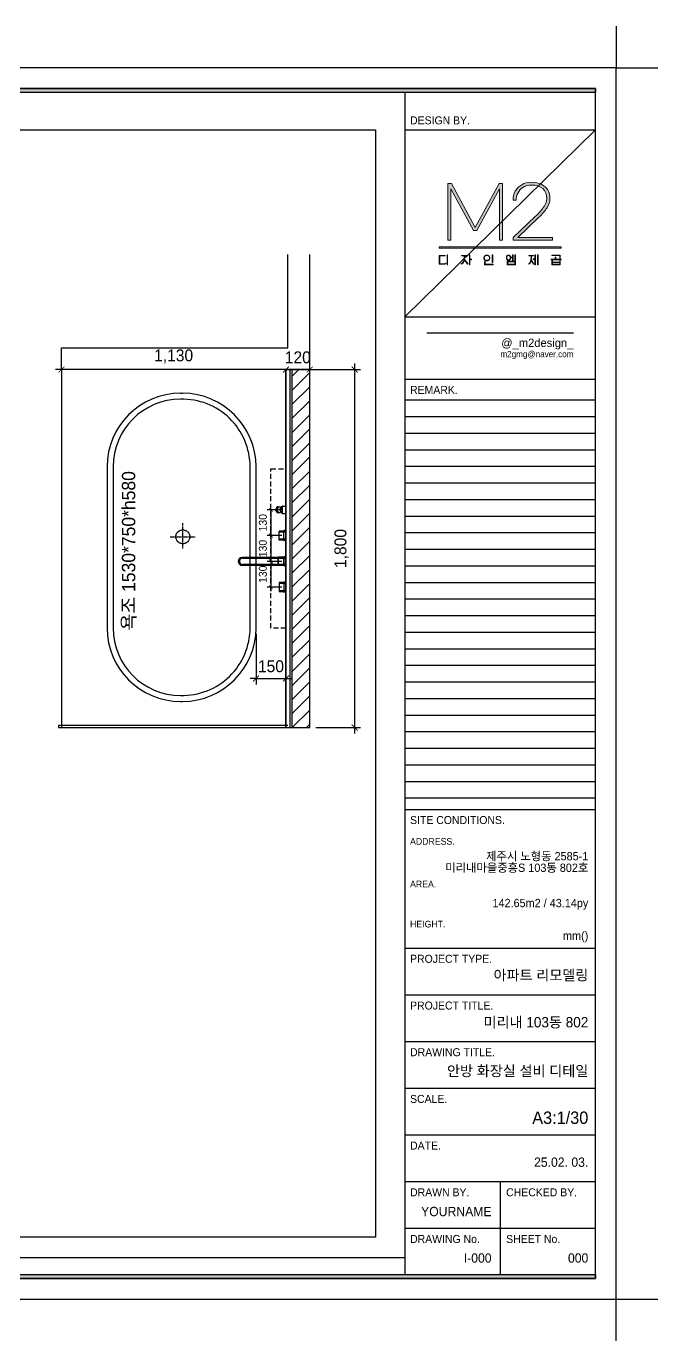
# Model space of a CAD drawing. Header units: millimetres. Extents: x 217202 to 745838, y -6815 to 171372.
# Drawn here: x 313818 to 316997, y 18549 to 25160 of the extents above; entities that cross this region are included whole.
import ezdxf
from ezdxf.enums import TextEntityAlignment as Align

# ---------------------------------------------------------------- set-up
doc = ezdxf.new("R2010")
doc.units = ezdxf.units.MM
doc.header["$PDMODE"] = 3
doc.linetypes.add('DASHED', pattern=[0.75, 0.5, -0.25])
doc.layers.get('DEFPOINTS').update_dxf_attribs({"color": 248})
for name, color, linetype in [('0-ELC TEXT', 7, 'Continuous'), ('03-WAL NEW', 3, 'Continuous'), ('06-FUR', 6, 'Continuous'), ('07-DIM', 5, 'Continuous'), ('_U+B808_U+C774_U+C5B4 2', 7, 'Continuous'), ('C-WALL1', 2, 'Continuous'), ('CO-BATH', 6, 'Continuous'), ('FORM(YOURNAME)-1', 1, 'Continuous'), ('FORM(YOURNAME)-11', 1, 'Continuous'), ('FUR', 8, 'DASHED'), ('TOILET-1', 6, 'Continuous')]:
    doc.layers.add(name, color=color, linetype=linetype)
doc.styles.add('HY 울릉도 L', font='')
doc.styles.add('YOURNAME', font='HY울릉도M.TTF')
doc.styles.add('코레일둥고', font='Korail_Round_Gothic_Medium.ttf')
doc.styles.get('HY 울릉도 L').set_extended_font_data('HY울릉도L')
doc.dimstyles.new('30', dxfattribs={"dimscale": 30, "dimtxt": 2, "dimasz": 1, "dimexe": 1, "dimexo": 1, "dimgap": 1, "dimtad": 1, "dimdec": 0, "dimrnd": 0.05, "dimdsep": 46, "dimlunit": 6, "dimtxsty": 'HY 울릉도 L', "dimblk": 'ARCHTICK', "dimcen": 2.5, "dimdle": 1, "dimclrd": 133, "dimclre": 133, "dimclrt": 30, "dimadec": 0, "dimazin": 0, "dimtfac": 1, "dimtdec": 0, "dimtix": 1, "dimtmove": 2, "dimatfit": 3, "dimldrblk": 'ARCHTICK', "dimfxl": 1, "dimlwd": -1, "dimlwe": -1, "dimarcsym": 0})

# ---------------------------------------------------------------- blocks, each defined once
blk = doc.blocks.new('block 34')
at = {"layer": '_U+B808_U+C774_U+C5B4 2'}
h = blk.add_hatch(color=35, dxfattribs=at)
h.dxf.hatch_style = 2
h.paths.add_polyline_path([(674.6, -105.53), (675.73, -105.53), (683.42, -119.69), (691.1, -105.53), (692.22, -105.53), (692.22, -123.82), (691.22, -123.82), (691.22, -107.31), (683.97, -120.67), (682.84, -120.67), (675.59, -107.31), (675.59, -123.82), (674.6, -123.82)])
h = blk.add_hatch(color=35, dxfattribs=at)
h.dxf.hatch_style = 2
edge = h.paths.add_edge_path()
edge.add_spline(control_points=[(704.68, -105.78), (705.57, -106.21), (706.25, -106.83), (706.73, -107.63), (707.21, -108.43), (707.45, -109.38), (707.45, -110.46), (707.45, -111.43), (707.14, -112.39), (706.53, -113.34), (705.92, -114.29), (704.98, -115.38), (703.7, -116.62), (703.7, -116.62), (697.12, -122.91), (697.12, -122.91), (697.12, -122.91), (708.26, -122.91), (708.26, -122.91), (708.26, -122.91), (708.26, -123.82), (708.26, -123.82), (708.26, -123.82), (695.66, -123.82), (695.66, -123.82), (695.66, -123.82), (695.66, -122.91), (695.66, -122.91), (695.66, -122.91), (702.73, -116.15), (702.73, -116.15), (703.99, -114.93), (704.93, -113.86), (705.54, -112.95), (706.15, -112.03), (706.45, -111.2), (706.45, -110.46), (706.45, -109.07), (706.01, -107.98), (705.12, -107.2), (704.23, -106.42), (703.05, -106.03), (701.57, -106.03), (700.53, -106.03), (699.64, -106.26), (698.89, -106.71), (698.15, -107.15), (697.57, -107.75), (697.18, -108.5), (696.79, -109.25), (696.59, -110.06), (696.59, -110.94), (696.59, -110.94), (695.59, -110.94), (695.59, -110.94), (695.59, -109.89), (695.83, -108.93), (696.3, -108.05), (696.77, -107.17), (697.46, -106.46), (698.36, -105.93), (699.26, -105.4), (700.33, -105.13), (701.57, -105.13), (702.76, -105.13), (703.79, -105.35), (704.68, -105.78)], knot_values=[0, 0, 0, 0, 1, 1, 1, 2, 2, 2, 3, 3, 3, 4, 4, 4, 5, 5, 5, 6, 6, 6, 7, 7, 7, 8, 8, 8, 9, 9, 9, 10, 10, 10, 11, 11, 11, 12, 12, 12, 13, 13, 13, 14, 14, 14, 15, 15, 15, 16, 16, 16, 17, 17, 17, 18, 18, 18, 19, 19, 19, 20, 20, 20, 21, 21, 21, 22, 22, 22, 22], degree=3, periodic=0)
at = {"layer": '_U+B808_U+C774_U+C5B4 2', "lineweight": 0}
blk.add_lwpolyline([(674.6, -105.53), (675.73, -105.53), (683.42, -119.69), (691.1, -105.53), (692.22, -105.53), (692.22, -123.82), (691.22, -123.82), (691.22, -107.31), (683.97, -120.67), (682.84, -120.67), (675.59, -107.31), (675.59, -123.82), (674.6, -123.82), (674.6, -105.53)], dxfattribs=at)
blk.add_open_spline([(704.68, -105.78), (705.57, -106.21), (706.25, -106.83), (706.73, -107.63), (707.21, -108.43), (707.45, -109.38), (707.45, -110.46), (707.45, -111.43), (707.14, -112.39), (706.53, -113.34), (705.92, -114.29), (704.98, -115.38), (703.7, -116.62), (703.7, -116.62), (697.12, -122.91), (697.12, -122.91), (697.12, -122.91), (708.26, -122.91), (708.26, -122.91), (708.26, -122.91), (708.26, -123.82), (708.26, -123.82), (708.26, -123.82), (695.66, -123.82), (695.66, -123.82), (695.66, -123.82), (695.66, -122.91), (695.66, -122.91), (695.66, -122.91), (702.73, -116.15), (702.73, -116.15), (703.99, -114.93), (704.93, -113.86), (705.54, -112.95), (706.15, -112.03), (706.45, -111.2), (706.45, -110.46), (706.45, -109.07), (706.01, -107.98), (705.12, -107.2), (704.23, -106.42), (703.05, -106.03), (701.57, -106.03), (700.53, -106.03), (699.64, -106.26), (698.89, -106.71), (698.15, -107.15), (697.57, -107.75), (697.18, -108.5), (696.79, -109.25), (696.59, -110.06), (696.59, -110.94), (696.59, -110.94), (695.59, -110.94), (695.59, -110.94), (695.59, -109.89), (695.83, -108.93), (696.3, -108.05), (696.77, -107.17), (697.46, -106.46), (698.36, -105.93), (699.26, -105.4), (700.33, -105.13), (701.57, -105.13), (702.76, -105.13), (703.79, -105.35), (704.68, -105.78)], degree=3, knots=[0, 0, 0, 0, 1, 1, 1, 2, 2, 2, 3, 3, 3, 4, 4, 4, 5, 5, 5, 6, 6, 6, 7, 7, 7, 8, 8, 8, 9, 9, 9, 10, 10, 10, 11, 11, 11, 12, 12, 12, 13, 13, 13, 14, 14, 14, 15, 15, 15, 16, 16, 16, 17, 17, 17, 18, 18, 18, 19, 19, 19, 20, 20, 20, 21, 21, 21, 22, 22, 22, 22], dxfattribs=at)
blk = doc.blocks.new('block 35')
at = {"layer": '_U+B808_U+C774_U+C5B4 2'}
h = blk.add_hatch(color=35, dxfattribs=at)
h.dxf.hatch_style = 2
edge = h.paths.add_edge_path()
edge.add_spline(control_points=[(673.72, -128.8), (673.72, -128.8), (672, -128.8), (672, -128.8), (672, -128.8), (672, -131.36), (672, -131.36), (672, -131.36), (673.14, -131.36), (673.14, -131.36), (673.29, -131.36), (673.44, -131.34), (673.6, -131.31), (673.75, -131.28), (673.88, -131.24), (673.98, -131.2), (673.98, -131.2), (673.98, -131.35), (673.98, -131.35), (673.88, -131.4), (673.75, -131.44), (673.6, -131.47), (673.45, -131.49), (673.3, -131.51), (673.14, -131.51), (673.14, -131.51), (671.83, -131.51), (671.83, -131.51), (671.83, -131.51), (671.83, -128.65), (671.83, -128.65), (671.83, -128.65), (673.72, -128.65), (673.72, -128.65), (673.72, -128.65), (673.72, -128.8), (673.72, -128.8)], knot_values=[0, 0, 0, 0, 1, 1, 1, 2, 2, 2, 3, 3, 3, 4, 4, 4, 5, 5, 5, 6, 6, 6, 7, 7, 7, 8, 8, 8, 9, 9, 9, 10, 10, 10, 11, 11, 11, 12, 12, 12, 12], degree=3, periodic=0)
h.paths.add_polyline_path([(674.54, -131.73), (674.38, -131.74), (674.38, -128.5), (674.54, -128.5)])
h = blk.add_hatch(color=35, dxfattribs=at)
h.dxf.hatch_style = 2
edge = h.paths.add_edge_path()
edge.add_spline(control_points=[(679.96, -130.01), (679.96, -130.01), (681.09, -131.37), (681.09, -131.37), (681.09, -131.37), (680.96, -131.47), (680.96, -131.47), (680.96, -131.47), (679.92, -130.19), (679.92, -130.19), (679.82, -130.57), (679.69, -130.87), (679.52, -131.09), (679.35, -131.32), (679.14, -131.46), (678.9, -131.51), (678.9, -131.51), (678.9, -131.36), (678.9, -131.36), (679.11, -131.3), (679.3, -131.16), (679.45, -130.93), (679.6, -130.7), (679.71, -130.39), (679.79, -130.03), (679.86, -129.66), (679.91, -129.25), (679.91, -128.8), (679.91, -128.8), (678.97, -128.8), (678.97, -128.8), (678.97, -128.8), (678.97, -128.65), (678.97, -128.65), (678.97, -128.65), (681, -128.65), (681, -128.65), (681, -128.65), (681, -128.8), (681, -128.8), (681, -128.8), (680.07, -128.8), (680.07, -128.8), (680.06, -129.26), (680.03, -129.66), (679.96, -130.01)], knot_values=[0, 0, 0, 0, 1, 1, 1, 2, 2, 2, 3, 3, 3, 4, 4, 4, 5, 5, 5, 6, 6, 6, 7, 7, 7, 8, 8, 8, 9, 9, 9, 10, 10, 10, 11, 11, 11, 12, 12, 12, 13, 13, 13, 14, 14, 14, 15, 15, 15, 15], degree=3, periodic=0)
h.paths.add_polyline_path([(682.21, -130.06), (681.69, -130.06), (681.69, -131.73), (681.54, -131.73), (681.54, -128.5), (681.69, -128.5), (681.69, -129.92), (682.21, -129.92)])
h = blk.add_hatch(color=35, dxfattribs=at)
h.dxf.hatch_style = 2
edge = h.paths.add_edge_path()
edge.add_spline(control_points=[(687.69, -128.68), (687.84, -128.76), (687.95, -128.87), (688.03, -129.01), (688.11, -129.15), (688.15, -129.3), (688.15, -129.47), (688.15, -129.64), (688.11, -129.8), (688.03, -129.94), (687.95, -130.08), (687.84, -130.19), (687.69, -130.27), (687.54, -130.35), (687.36, -130.39), (687.15, -130.39), (686.95, -130.39), (686.77, -130.35), (686.62, -130.27), (686.47, -130.19), (686.36, -130.08), (686.28, -129.94), (686.2, -129.8), (686.16, -129.64), (686.16, -129.47), (686.16, -129.3), (686.2, -129.15), (686.28, -129.01), (686.36, -128.87), (686.47, -128.76), (686.62, -128.68), (686.77, -128.6), (686.95, -128.56), (687.15, -128.56), (687.36, -128.56), (687.54, -128.6), (687.69, -128.68)], knot_values=[0, 0, 0, 0, 1, 1, 1, 2, 2, 2, 3, 3, 3, 4, 4, 4, 5, 5, 5, 6, 6, 6, 7, 7, 7, 8, 8, 8, 9, 9, 9, 10, 10, 10, 11, 11, 11, 12, 12, 12, 12], degree=3, periodic=0)
edge = h.paths.add_edge_path()
edge.add_spline(control_points=[(686.72, -128.79), (686.59, -128.86), (686.49, -128.95), (686.43, -129.07), (686.36, -129.18), (686.32, -129.32), (686.32, -129.47), (686.32, -129.63), (686.36, -129.76), (686.43, -129.88), (686.49, -130), (686.59, -130.09), (686.72, -130.15), (686.84, -130.22), (686.99, -130.25), (687.15, -130.25), (687.32, -130.25), (687.46, -130.22), (687.59, -130.15), (687.72, -130.09), (687.81, -130), (687.88, -129.88), (687.95, -129.76), (687.98, -129.63), (687.98, -129.47), (687.98, -129.32), (687.95, -129.18), (687.88, -129.07), (687.81, -128.95), (687.72, -128.86), (687.59, -128.79), (687.46, -128.73), (687.32, -128.7), (687.15, -128.7), (686.99, -128.7), (686.84, -128.73), (686.72, -128.79)], knot_values=[0, 0, 0, 0, 1, 1, 1, 2, 2, 2, 3, 3, 3, 4, 4, 4, 5, 5, 5, 6, 6, 6, 7, 7, 7, 8, 8, 8, 9, 9, 9, 10, 10, 10, 11, 11, 11, 12, 12, 12, 12], degree=3, periodic=0)
h.paths.add_polyline_path([(686.6, -131.51), (689.15, -131.51), (689.15, -131.66), (686.44, -131.66), (686.44, -130.66), (686.6, -130.66)])
h.paths.add_polyline_path([(689.03, -130.91), (688.87, -130.91), (688.87, -128.5), (689.03, -128.5)])
h = blk.add_hatch(color=35, dxfattribs=at)
h.dxf.hatch_style = 2
edge = h.paths.add_edge_path()
edge.add_spline(control_points=[(694.67, -130), (694.55, -130.16), (694.37, -130.23), (694.14, -130.23), (693.91, -130.23), (693.73, -130.16), (693.61, -130), (693.48, -129.84), (693.42, -129.64), (693.42, -129.39), (693.42, -129.14), (693.48, -128.94), (693.61, -128.78), (693.73, -128.62), (693.91, -128.54), (694.14, -128.54), (694.35, -128.54), (694.51, -128.61), (694.63, -128.74), (694.75, -128.87), (694.83, -129.04), (694.85, -129.25), (694.85, -129.25), (695.45, -129.25), (695.45, -129.25), (695.45, -129.25), (695.45, -128.52), (695.45, -128.52), (695.45, -128.52), (695.61, -128.52), (695.61, -128.52), (695.61, -128.52), (695.61, -130.29), (695.61, -130.29), (695.61, -130.29), (695.45, -130.29), (695.45, -130.29), (695.45, -130.29), (695.45, -129.4), (695.45, -129.4), (695.45, -129.4), (694.86, -129.4), (694.86, -129.4), (694.85, -129.64), (694.79, -129.85), (694.67, -130)], knot_values=[0, 0, 0, 0, 1, 1, 1, 2, 2, 2, 3, 3, 3, 4, 4, 4, 5, 5, 5, 6, 6, 6, 7, 7, 7, 8, 8, 8, 9, 9, 9, 10, 10, 10, 11, 11, 11, 12, 12, 12, 13, 13, 13, 14, 14, 14, 15, 15, 15, 15], degree=3, periodic=0)
edge = h.paths.add_edge_path()
edge.add_spline(control_points=[(693.73, -129.9), (693.83, -130.03), (693.97, -130.09), (694.14, -130.09), (694.31, -130.09), (694.45, -130.03), (694.55, -129.9), (694.65, -129.78), (694.7, -129.61), (694.7, -129.39), (694.7, -129.17), (694.65, -129), (694.55, -128.87), (694.45, -128.75), (694.31, -128.69), (694.14, -128.69), (693.97, -128.69), (693.83, -128.75), (693.73, -128.87), (693.63, -129), (693.58, -129.17), (693.58, -129.39), (693.58, -129.61), (693.63, -129.78), (693.73, -129.9)], knot_values=[0, 0, 0, 0, 1, 1, 1, 2, 2, 2, 3, 3, 3, 4, 4, 4, 5, 5, 5, 6, 6, 6, 7, 7, 7, 8, 8, 8, 8], degree=3, periodic=0)
h.paths.add_polyline_path([(693.69, -130.55), (696.36, -130.55), (696.36, -131.66), (693.69, -131.66)])
h.paths.add_polyline_path([(693.85, -131.51), (696.2, -131.51), (696.2, -130.7), (693.85, -130.7)])
h.paths.add_polyline_path([(696.36, -128.5), (696.36, -130.32), (696.2, -130.32), (696.2, -128.5)])
h = blk.add_hatch(color=35, dxfattribs=at)
h.dxf.hatch_style = 2
edge = h.paths.add_edge_path()
edge.add_spline(control_points=[(701.46, -129.93), (701.46, -129.93), (702.28, -131.39), (702.28, -131.39), (702.28, -131.39), (702.15, -131.47), (702.15, -131.47), (702.15, -131.47), (701.43, -130.17), (701.43, -130.17), (701.3, -130.94), (701.03, -131.39), (700.63, -131.51), (700.63, -131.51), (700.63, -131.35), (700.63, -131.35), (700.88, -131.26), (701.06, -130.99), (701.18, -130.55), (701.3, -130.1), (701.37, -129.52), (701.37, -128.8), (701.37, -128.8), (700.67, -128.8), (700.67, -128.8), (700.67, -128.8), (700.67, -128.65), (700.67, -128.65), (700.67, -128.65), (702.19, -128.65), (702.19, -128.65), (702.19, -128.65), (702.19, -128.8), (702.19, -128.8), (702.19, -128.8), (701.53, -128.8), (701.53, -128.8), (701.52, -129.25), (701.5, -129.63), (701.46, -129.93)], knot_values=[0, 0, 0, 0, 1, 1, 1, 2, 2, 2, 3, 3, 3, 4, 4, 4, 5, 5, 5, 6, 6, 6, 7, 7, 7, 8, 8, 8, 9, 9, 9, 10, 10, 10, 11, 11, 11, 12, 12, 12, 13, 13, 13, 13], degree=3, periodic=0)
h.paths.add_polyline_path([(702.59, -128.52), (702.75, -128.52), (702.75, -131.68), (702.59, -131.68), (702.59, -129.95), (702, -129.95), (702, -129.8), (702.59, -129.8)])
h.paths.add_polyline_path([(703.61, -128.5), (703.61, -131.73), (703.45, -131.73), (703.45, -128.5)])
h = blk.add_hatch(color=35, dxfattribs=at)
h.dxf.hatch_style = 2
h.paths.add_polyline_path([(711.02, -129.93), (711.02, -130.07), (707.82, -130.07), (707.82, -129.93), (709.16, -129.93), (709.16, -129.2), (709.32, -129.2), (709.32, -129.93)])
h.paths.add_polyline_path([(710.61, -128.72), (708.07, -128.72), (708.07, -128.57), (710.77, -128.57), (710.77, -129.64), (710.61, -129.64)])
h.paths.add_polyline_path([(710.61, -130.36), (710.77, -130.36), (710.77, -131.66), (708.08, -131.66), (708.08, -130.36), (708.24, -130.36), (708.24, -130.83), (710.61, -130.83)])
h.paths.add_polyline_path([(710.61, -131.52), (710.61, -130.97), (708.24, -130.97), (708.24, -131.52)])
at = {"layer": '_U+B808_U+C774_U+C5B4 2', "lineweight": 0}
for points in [[(674.54, -131.73), (674.38, -131.74), (674.38, -128.5), (674.54, -128.5), (674.54, -131.73)], [(682.21, -130.06), (681.69, -130.06), (681.69, -131.73), (681.54, -131.73), (681.54, -128.5), (681.69, -128.5), (681.69, -129.92), (682.21, -129.92), (682.21, -130.06)], [(686.6, -131.51), (689.15, -131.51), (689.15, -131.66), (686.44, -131.66), (686.44, -130.66), (686.6, -130.66), (686.6, -131.51)], [(689.03, -130.91), (688.87, -130.91), (688.87, -128.5), (689.03, -128.5), (689.03, -130.91)], [(693.69, -130.55), (696.36, -130.55), (696.36, -131.66), (693.69, -131.66), (693.69, -130.55)], [(693.85, -131.51), (696.2, -131.51), (696.2, -130.7), (693.85, -130.7), (693.85, -131.51)], [(696.36, -128.5), (696.36, -130.32), (696.2, -130.32), (696.2, -128.5), (696.36, -128.5)], [(702.59, -128.52), (702.75, -128.52), (702.75, -131.68), (702.59, -131.68), (702.59, -129.95), (702, -129.95), (702, -129.8), (702.59, -129.8), (702.59, -128.52)], [(703.61, -128.5), (703.61, -131.73), (703.45, -131.73), (703.45, -128.5), (703.61, -128.5)], [(711.02, -129.93), (711.02, -130.07), (707.82, -130.07), (707.82, -129.93), (709.16, -129.93), (709.16, -129.2), (709.32, -129.2), (709.32, -129.93), (711.02, -129.93)], [(710.61, -128.72), (708.07, -128.72), (708.07, -128.57), (710.77, -128.57), (710.77, -129.64), (710.61, -129.64), (710.61, -128.72)], [(710.61, -130.36), (710.77, -130.36), (710.77, -131.66), (708.08, -131.66), (708.08, -130.36), (708.24, -130.36), (708.24, -130.83), (710.61, -130.83), (710.61, -130.36)], [(710.61, -131.52), (710.61, -130.97), (708.24, -130.97), (708.24, -131.52), (710.61, -131.52)]]:
    blk.add_lwpolyline(points, dxfattribs=at)
for points, knots in [([(673.72, -128.8), (673.72, -128.8), (672, -128.8), (672, -128.8), (672, -128.8), (672, -131.36), (672, -131.36), (672, -131.36), (673.14, -131.36), (673.14, -131.36), (673.29, -131.36), (673.44, -131.34), (673.6, -131.31), (673.75, -131.28), (673.88, -131.24), (673.98, -131.2), (673.98, -131.2), (673.98, -131.35), (673.98, -131.35), (673.88, -131.4), (673.75, -131.44), (673.6, -131.47), (673.45, -131.49), (673.3, -131.51), (673.14, -131.51), (673.14, -131.51), (671.83, -131.51), (671.83, -131.51), (671.83, -131.51), (671.83, -128.65), (671.83, -128.65), (671.83, -128.65), (673.72, -128.65), (673.72, -128.65), (673.72, -128.65), (673.72, -128.8), (673.72, -128.8)], [0, 0, 0, 0, 1, 1, 1, 2, 2, 2, 3, 3, 3, 4, 4, 4, 5, 5, 5, 6, 6, 6, 7, 7, 7, 8, 8, 8, 9, 9, 9, 10, 10, 10, 11, 11, 11, 12, 12, 12, 12]), ([(679.96, -130.01), (679.96, -130.01), (681.09, -131.37), (681.09, -131.37), (681.09, -131.37), (680.96, -131.47), (680.96, -131.47), (680.96, -131.47), (679.92, -130.19), (679.92, -130.19), (679.82, -130.57), (679.69, -130.87), (679.52, -131.09), (679.35, -131.32), (679.14, -131.46), (678.9, -131.51), (678.9, -131.51), (678.9, -131.36), (678.9, -131.36), (679.11, -131.3), (679.3, -131.16), (679.45, -130.93), (679.6, -130.7), (679.71, -130.39), (679.79, -130.03), (679.86, -129.66), (679.91, -129.25), (679.91, -128.8), (679.91, -128.8), (678.97, -128.8), (678.97, -128.8), (678.97, -128.8), (678.97, -128.65), (678.97, -128.65), (678.97, -128.65), (681, -128.65), (681, -128.65), (681, -128.65), (681, -128.8), (681, -128.8), (681, -128.8), (680.07, -128.8), (680.07, -128.8), (680.06, -129.26), (680.03, -129.66), (679.96, -130.01)], [0, 0, 0, 0, 1, 1, 1, 2, 2, 2, 3, 3, 3, 4, 4, 4, 5, 5, 5, 6, 6, 6, 7, 7, 7, 8, 8, 8, 9, 9, 9, 10, 10, 10, 11, 11, 11, 12, 12, 12, 13, 13, 13, 14, 14, 14, 15, 15, 15, 15]), ([(687.69, -128.68), (687.84, -128.76), (687.95, -128.87), (688.03, -129.01), (688.11, -129.15), (688.15, -129.3), (688.15, -129.47), (688.15, -129.64), (688.11, -129.8), (688.03, -129.94), (687.95, -130.08), (687.84, -130.19), (687.69, -130.27), (687.54, -130.35), (687.36, -130.39), (687.15, -130.39), (686.95, -130.39), (686.77, -130.35), (686.62, -130.27), (686.47, -130.19), (686.36, -130.08), (686.28, -129.94), (686.2, -129.8), (686.16, -129.64), (686.16, -129.47), (686.16, -129.3), (686.2, -129.15), (686.28, -129.01), (686.36, -128.87), (686.47, -128.76), (686.62, -128.68), (686.77, -128.6), (686.95, -128.56), (687.15, -128.56), (687.36, -128.56), (687.54, -128.6), (687.69, -128.68)], [0, 0, 0, 0, 1, 1, 1, 2, 2, 2, 3, 3, 3, 4, 4, 4, 5, 5, 5, 6, 6, 6, 7, 7, 7, 8, 8, 8, 9, 9, 9, 10, 10, 10, 11, 11, 11, 12, 12, 12, 12]), ([(686.72, -128.79), (686.59, -128.86), (686.49, -128.95), (686.43, -129.07), (686.36, -129.18), (686.32, -129.32), (686.32, -129.47), (686.32, -129.63), (686.36, -129.76), (686.43, -129.88), (686.49, -130), (686.59, -130.09), (686.72, -130.15), (686.84, -130.22), (686.99, -130.25), (687.15, -130.25), (687.32, -130.25), (687.46, -130.22), (687.59, -130.15), (687.72, -130.09), (687.81, -130), (687.88, -129.88), (687.95, -129.76), (687.98, -129.63), (687.98, -129.47), (687.98, -129.32), (687.95, -129.18), (687.88, -129.07), (687.81, -128.95), (687.72, -128.86), (687.59, -128.79), (687.46, -128.73), (687.32, -128.7), (687.15, -128.7), (686.99, -128.7), (686.84, -128.73), (686.72, -128.79)], [0, 0, 0, 0, 1, 1, 1, 2, 2, 2, 3, 3, 3, 4, 4, 4, 5, 5, 5, 6, 6, 6, 7, 7, 7, 8, 8, 8, 9, 9, 9, 10, 10, 10, 11, 11, 11, 12, 12, 12, 12]), ([(694.67, -130), (694.55, -130.16), (694.37, -130.23), (694.14, -130.23), (693.91, -130.23), (693.73, -130.16), (693.61, -130), (693.48, -129.84), (693.42, -129.64), (693.42, -129.39), (693.42, -129.14), (693.48, -128.94), (693.61, -128.78), (693.73, -128.62), (693.91, -128.54), (694.14, -128.54), (694.35, -128.54), (694.51, -128.61), (694.63, -128.74), (694.75, -128.87), (694.83, -129.04), (694.85, -129.25), (694.85, -129.25), (695.45, -129.25), (695.45, -129.25), (695.45, -129.25), (695.45, -128.52), (695.45, -128.52), (695.45, -128.52), (695.61, -128.52), (695.61, -128.52), (695.61, -128.52), (695.61, -130.29), (695.61, -130.29), (695.61, -130.29), (695.45, -130.29), (695.45, -130.29), (695.45, -130.29), (695.45, -129.4), (695.45, -129.4), (695.45, -129.4), (694.86, -129.4), (694.86, -129.4), (694.85, -129.64), (694.79, -129.85), (694.67, -130)], [0, 0, 0, 0, 1, 1, 1, 2, 2, 2, 3, 3, 3, 4, 4, 4, 5, 5, 5, 6, 6, 6, 7, 7, 7, 8, 8, 8, 9, 9, 9, 10, 10, 10, 11, 11, 11, 12, 12, 12, 13, 13, 13, 14, 14, 14, 15, 15, 15, 15]), ([(693.73, -129.9), (693.83, -130.03), (693.97, -130.09), (694.14, -130.09), (694.31, -130.09), (694.45, -130.03), (694.55, -129.9), (694.65, -129.78), (694.7, -129.61), (694.7, -129.39), (694.7, -129.17), (694.65, -129), (694.55, -128.87), (694.45, -128.75), (694.31, -128.69), (694.14, -128.69), (693.97, -128.69), (693.83, -128.75), (693.73, -128.87), (693.63, -129), (693.58, -129.17), (693.58, -129.39), (693.58, -129.61), (693.63, -129.78), (693.73, -129.9)], [0, 0, 0, 0, 1, 1, 1, 2, 2, 2, 3, 3, 3, 4, 4, 4, 5, 5, 5, 6, 6, 6, 7, 7, 7, 8, 8, 8, 8]), ([(701.46, -129.93), (701.46, -129.93), (702.28, -131.39), (702.28, -131.39), (702.28, -131.39), (702.15, -131.47), (702.15, -131.47), (702.15, -131.47), (701.43, -130.17), (701.43, -130.17), (701.3, -130.94), (701.03, -131.39), (700.63, -131.51), (700.63, -131.51), (700.63, -131.35), (700.63, -131.35), (700.88, -131.26), (701.06, -130.99), (701.18, -130.55), (701.3, -130.1), (701.37, -129.52), (701.37, -128.8), (701.37, -128.8), (700.67, -128.8), (700.67, -128.8), (700.67, -128.8), (700.67, -128.65), (700.67, -128.65), (700.67, -128.65), (702.19, -128.65), (702.19, -128.65), (702.19, -128.65), (702.19, -128.8), (702.19, -128.8), (702.19, -128.8), (701.53, -128.8), (701.53, -128.8), (701.52, -129.25), (701.5, -129.63), (701.46, -129.93)], [0, 0, 0, 0, 1, 1, 1, 2, 2, 2, 3, 3, 3, 4, 4, 4, 5, 5, 5, 6, 6, 6, 7, 7, 7, 8, 8, 8, 9, 9, 9, 10, 10, 10, 11, 11, 11, 12, 12, 12, 13, 13, 13, 13])]:
    blk.add_open_spline(points, degree=3, knots=knots, dxfattribs=at)
blk = doc.blocks.new('block 33')
at = {"layer": '_U+B808_U+C774_U+C5B4 2'}
for name in ['block 34', 'block 35']:
    blk.add_blockref(name, (0, 0), dxfattribs=at)
blk = doc.blocks.new('block 32')
at = {"layer": '_U+B808_U+C774_U+C5B4 2'}
h = blk.add_hatch(color=35, dxfattribs=at)
h.dxf.hatch_style = 2
h.paths.add_polyline_path([(711.02, -126.32), (671.83, -126.32), (671.83, -125.91), (711.02, -125.91)])
at = {"layer": '_U+B808_U+C774_U+C5B4 2', "lineweight": 0}
blk.add_lwpolyline([(711.02, -126.32), (671.83, -126.32), (671.83, -125.91), (711.02, -125.91), (711.02, -126.32)], dxfattribs=at)
at = {"layer": '_U+B808_U+C774_U+C5B4 2'}
blk.add_blockref('block 33', (0, 0), dxfattribs=at)
blk = doc.blocks.new('FORM-ELEVATION')
at = {"layer": 'FORM(YOURNAME)-11'}
h = blk.add_hatch(color=256, dxfattribs=at)
h.dxf.hatch_style = 1
h.paths.add_polyline_path([(-10309, 35708), (71691, 35708), (71691, 35508), (-10309, 35508)])
h.paths.add_polyline_path([(-10309, -21492), (71691, -21492), (71691, -21692), (-10309, -21692)])
at = {"layer": 'DEFPOINTS', "color": 158}
for p, q in [((62481, 35508), (62481, -21492)), ((62481, 33708), (71691, 33708)), ((62481, 24686), (71691, 33708)), ((62481, 24686), (71691, 24686)), ((62481, 20686), (71691, 20686)), ((62481, 19886), (71691, 19886)), ((62481, 19086), (71691, 19086)), ((62481, 18286), (71691, 18286)), ((62481, 17486), (71691, 17486)), ((62481, 16686), (71691, 16686)), ((62481, 15886), (71691, 15886)), ((62481, 15086), (71691, 15086)), ((62481, 14286), (71691, 14286)), ((62481, 13486), (71691, 13486)), ((62481, 12686), (71691, 12686)), ((62481, 11886), (71691, 11886)), ((62481, 11086), (71691, 11086)), ((62481, 10286), (71691, 10286)), ((62481, 9486), (71691, 9486)), ((62481, 8686), (71691, 8686)), ((62481, 7886), (71691, 7886)), ((62481, 7086), (71691, 7086)), ((62481, 6286), (71691, 6286)), ((62481, 5486), (71691, 5486)), ((62481, 4686), (71691, 4686)), ((62481, 3886), (71691, 3886)), ((62481, 3086), (71691, 3086)), ((62481, 2286), (71691, 2286)), ((62481, 1486), (71691, 1486)), ((62481, -20692), (-10309, -20692))]:
    blk.add_line(p, q, dxfattribs=at)
at = {"layer": 'DEFPOINTS', "color": 1}
for points in [[(72691, 38708), (72691, 36708), (74691, 36708)], [(72691, -24692), (72691, -22692), (74691, -22692)]]:
    blk.add_lwpolyline(points, dxfattribs=at)
at = {"layer": 'DEFPOINTS', "color": 158}
for points in [[(-10309, -21692), (71691, -21692), (71691, 35708), (-10309, 35708)], [(-8309, 33708), (61071, 33708), (61071, -19692), (-8309, -19692)]]:
    blk.add_lwpolyline(points, close=True, dxfattribs=at)
at = {"layer": 'FORM(YOURNAME)-11', "color": 251}
blk.add_line((63550, 23916), (70622, 23916), dxfattribs=at)
at = {"layer": 'FORM(YOURNAME)-11', "color": 14}
for p, q in [((62481, 21686), (71691, 21686)), ((62481, 937), (71691, 937)), ((62481, -5756), (71691, -5756)), ((62481, -8009), (71691, -8009)), ((62481, -10261), (71691, -10261)), ((62481, -12514), (71691, -12514)), ((62481, -14766), (71691, -14766)), ((62481, -17019), (71691, -17019)), ((67086, -17019), (67086, -21492)), ((62481, -19271), (71691, -19271))]:
    blk.add_line(p, q, dxfattribs=at)
at = {"layer": 'FORM(YOURNAME)-11', "color": 250}
blk.add_lwpolyline([(-11309, -22692), (72691, -22692), (72691, 36708), (-11309, 36708)], close=True, dxfattribs=at)
at = {"layer": 'FORM(YOURNAME)-11'}
for points in [[(-10309, 35708), (71691, 35708), (71691, 35508), (-10309, 35508)], [(-10309, -21492), (71691, -21492), (71691, -21692), (-10309, -21692)]]:
    blk.add_lwpolyline(points, close=True, dxfattribs=at)
at = {"layer": '_U+B808_U+C774_U+C5B4 2', "xscale": 150, "yscale": 150, "zscale": 150}
blk.add_blockref('block 32', (-36628, 46957), dxfattribs=at)
at = {"layer": 'FORM(YOURNAME)-11', "color": 14, "style": 'YOURNAME'}
for s, height, p in [('DESIGN BY.', 386.1, (62739, 34170)), ('REMARK.', 386.1, (62739, 21172)), ('SITE CONDITIONS.', 386.14, (62739, 422)), ('PROJECT TYPE.', 386.14, (62739, -6271)), ('PROJECT TITLE.', 386.14, (62739, -8524)), ('DRAWING TITLE.', 386.14, (62739, -10776)), ('SCALE.', 386.1, (62739, -13029)), ('DATE.', 386.1, (62739, -15281)), ('DRAWN BY.', 386.1, (62739, -17534)), ('CHECKED BY.', 386.14, (67376, -17534)), ('DRAWING No.', 386.14, (62739, -19786)), ('SHEET No.', 386.1, (67376, -19786))]:
    blk.add_text(s, height=height, dxfattribs=at).set_placement(p, align=Align.MIDDLE_LEFT)
for s, height, width, p in [('@_m2design_', 400, 1.03, (70622, 23242)), ('m2gmg@naver.com', 300, 0.995, (70622, 22747))]:
    blk.add_text(s, height=height, dxfattribs=dict(at, width=width)).set_placement(p, align=Align.RIGHT)
at = {"layer": 'FORM(YOURNAME)-11', "color": 251, "style": 'YOURNAME'}
for s, p in [('ADDRESS.', (62739, -608)), ('AREA.', (62739, -2667)), ('HEIGHT.', (62739, -4598))]:
    blk.add_text(s, height=321.8, dxfattribs=at).set_placement(p, align=Align.MIDDLE_LEFT)
at = {"layer": 'FORM(YOURNAME)-11', "color": 3, "style": 'YOURNAME'}
for tag, height, p in [('1', 450, (71041, -1219)), ('2', 450, (71041, -1863)), ('3', 450, (71041, -3150)), ('4', 450, (71041, -5081)), ('5', 515, (71041, -7398)), ('6', 515, (71041, -9650)), ('7', 515, (71041, -11903)), ('8', 515, (71041, -14155)), ('9', 515, (71041, -16408)), ('10', 515, (66791, -18596)), ('11', 515, (71041, -18660)), ('12', 515, (66791, -20848)), ('13', 515, (71041, -20848))]:
    blk.add_attdef(tag, text='', height=height, dxfattribs=at).set_placement(p, align=Align.MIDDLE_RIGHT)
blk = doc.blocks.new('_ArchTick')
at = {"color": 0, "linetype": 'ByBlock', "const_width": 0.15}
blk.add_lwpolyline([(-0.5, -0.5), (0.5, 0.5)], dxfattribs=at)
blk = doc.blocks.new('*D509')
at = {"layer": '06-FUR', "color": 133, "transparency": 16777216}
for p, q in [((315125, 23433.3), (315095, 23433.3)), ((315125, 23433.3), (315245, 23433.3)), ((315245, 23433.3), (315275, 23433.3))]:
    blk.add_line(p, q, dxfattribs=at)
at = {"layer": 'DEFPOINTS', "color": 0, "transparency": 16777216}
for p in [(315125, 23433.3), (315245, 23433.3), (315245, 23433.3)]:
    blk.add_point(p, dxfattribs=at)
at = {"layer": '06-FUR', "color": 133, "transparency": 16777216, "xscale": 30, "yscale": 30, "zscale": 30}
blk.add_blockref('_ArchTick', (315125, 23433.3), dxfattribs=at)
at = {"layer": '06-FUR', "color": 133, "transparency": 16777216, "xscale": 30, "yscale": 30, "zscale": 30, "rotation": 180}
blk.add_blockref('_ArchTick', (315245, 23433.3), dxfattribs=at)
at = {"layer": '06-FUR', "color": 30, "transparency": 16777216, "insert": (315185, 23494.6), "char_height": 60, "attachment_point": 5, "style": 'HY 울릉도 L'}
blk.add_mtext('120', dxfattribs=at)
blk = doc.blocks.new('A-101')
at = {"layer": 'CO-BATH'}
for p, q in [((-50, 0), (50, 0)), ((-50, -5), (-50, 0)), ((-30, 0), (30, 0)), ((50, -5), (50, 0)), ((-50, -5), (-37, -5)), ((-38, -31), (-38, -8)), ((-30, -39), (0, -39)), ((-30, -39), (-30, -48)), ((-23, -43), (-30, -74)), ((-28, -50), (-25, -50)), ((-14, -48), (-14, -39)), ((0, -39), (30, -39)), ((14, -48), (14, -39)), ((23, -43), (30, -74)), ((25, -50), (28, -50)), ((30, -39), (30, -48)), ((37, -5), (50, -5)), ((38, -31), (38, -8))]:
    blk.add_line(p, q, dxfattribs=at)
for centre, radius, start, end in [((-30, -8), 8, 90, 180), ((30, -8), 8, 0, 90), ((-30, -31), 8, 180, 270), ((-14, -78), 17, 166.8186, 180), ((-14, -78), 17, 180, 209.2805), ((-28, -48), 2, 180, 270), ((1, -59), 30.2, 194.5968, 194.9906), ((-7, -74), 24.6, 209.2805, 233.5464), ((-4, -64), 23.7, 176.0425, 199.3808), ((1, -59), 30.2, 206.6007, 268.8324), ((-11, -43), 11.7, 159.2398, 180), ((-11, -43), 11.7, 180, 210.379), ((-3, -68), 31.9, 233.5464, 252.9868), ((-6, -40), 18, 210.379, 234.7548), ((-2, -35), 24.2, 234.7548, 253.686), ((-11, -48), 3.12, 180, 222.1659), ((-6, -43), 9.93, 222.1659, 245.4225), ((0, -59), 41.5, 252.9868, 270), ((-2, -36), 18.1, 245.4225, 259.2727), ((0, -27), 32.6, 253.686, 270), ((0, -24), 30.1, 259.2727, 270), ((0, -24), 30.1, 270, 280.7273), ((0, -27), 32.6, 270, 286.314), ((-1, -59), 30.2, 271.1676, 333.3993), ((0, -59), 41.5, 270, 287.0132), ((2, -36), 18.1, 280.7273, 294.5775), ((2, -35), 24.2, 286.314, 305.2452), ((6, -43), 9.93, 294.5775, 317.8341), ((3, -68), 31.9, 287.0132, 306.4536), ((11, -48), 3.12, 317.8341, 360), ((6, -40), 18, 305.2452, 329.621), ((11, -43), 11.7, 329.621, 0), ((11, -43), 11.7, 0, 20.7602), ((7, -74), 24.6, 306.4536, 330.7195), ((4, -64), 23.7, 340.6192, 3.9575), ((28, -48), 2, 270, 0), ((-1, -59), 30.2, 345.0094, 345.4032), ((14, -78), 17, 330.7195, 0), ((30, -31), 8, 270, 0), ((14, -78), 17, 360, 13.1814)]:
    blk.add_arc(centre, radius, start, end, dxfattribs=at)
blk = doc.blocks.new('*D521')
at = {"layer": '06-FUR', "color": 133, "transparency": 16777216}
for p, q in [((315275, 23433.3), (315501, 23433.3)), ((315471, 23463.3), (315471, 21603.3)), ((315275, 21633.3), (315501, 21633.3))]:
    blk.add_line(p, q, dxfattribs=at)
at = {"layer": 'DEFPOINTS', "color": 0, "transparency": 16777216}
for p in [(315245, 23433.3), (315245, 21633.3), (315471, 21633.3)]:
    blk.add_point(p, dxfattribs=at)
at = {"layer": '06-FUR', "color": 133, "transparency": 16777216, "xscale": 30, "yscale": 30, "zscale": 30}
for p, rotation in [((315471, 23433.3), 90), ((315471, 21633.3), 270)]:
    blk.add_blockref('_ArchTick', p, dxfattribs=dict(at, rotation=rotation))
at = {"layer": '06-FUR', "color": 30, "transparency": 16777216, "insert": (315405, 22533.3), "char_height": 60, "attachment_point": 5, "rotation": 90, "style": 'HY 울릉도 L'}
blk.add_mtext('1,800', dxfattribs=at)
blk = doc.blocks.new('*D522')
at = {"layer": '06-FUR', "color": 133, "transparency": 16777216}
for p, q in [((315050, 22728.1), (315050, 22748.1)), ((315105, 22728.1), (315030, 22728.1)), ((315050, 22728.1), (315050, 22598.1)), ((315105, 22598.1), (315030, 22598.1)), ((315050, 22598.1), (315050, 22578.1))]:
    blk.add_line(p, q, dxfattribs=at)
at = {"layer": 'DEFPOINTS', "color": 0, "transparency": 16777216}
for p in [(315125, 22728.1), (315050, 22598.1), (315125, 22598.1)]:
    blk.add_point(p, dxfattribs=at)
at = {"layer": '06-FUR', "color": 133, "transparency": 16777216, "xscale": 20, "yscale": 20, "zscale": 20}
for p, rotation in [((315050, 22728.1), 270), ((315050, 22598.1), 90)]:
    blk.add_blockref('_ArchTick', p, dxfattribs=dict(at, rotation=rotation))
at = {"layer": '06-FUR', "color": 30, "transparency": 16777216, "insert": (315009.1, 22663.1), "char_height": 40, "attachment_point": 5, "rotation": 90, "style": 'HY 울릉도 L'}
blk.add_mtext('130', dxfattribs=at)
blk = doc.blocks.new('*D523')
at = {"layer": '06-FUR', "color": 133, "transparency": 16777216}
for p, q in [((315050, 22598.1), (315050, 22618.1)), ((315105, 22598.1), (315030, 22598.1)), ((315050, 22598.1), (315050, 22468.6)), ((315105, 22468.6), (315030, 22468.6)), ((315050, 22468.6), (315050, 22448.6))]:
    blk.add_line(p, q, dxfattribs=at)
at = {"layer": 'DEFPOINTS', "color": 0, "transparency": 16777216}
for p in [(315125, 22598.1), (315050, 22468.6), (315125, 22468.6)]:
    blk.add_point(p, dxfattribs=at)
at = {"layer": '06-FUR', "color": 133, "transparency": 16777216, "xscale": 20, "yscale": 20, "zscale": 20}
for p, rotation in [((315050, 22598.1), 270), ((315050, 22468.6), 90)]:
    blk.add_blockref('_ArchTick', p, dxfattribs=dict(at, rotation=rotation))
at = {"layer": '06-FUR', "color": 30, "transparency": 16777216, "insert": (315009.1, 22533.3), "char_height": 40, "attachment_point": 5, "rotation": 90, "style": 'HY 울릉도 L'}
blk.add_mtext('130', dxfattribs=at)
blk = doc.blocks.new('*D524')
at = {"layer": '06-FUR', "color": 133, "transparency": 16777216}
for p, q in [((315050, 22468.6), (315050, 22488.6)), ((315105, 22468.6), (315030, 22468.6)), ((315050, 22468.6), (315050, 22339.1)), ((315105, 22339.1), (315030, 22339.1)), ((315050, 22339.1), (315050, 22319.1))]:
    blk.add_line(p, q, dxfattribs=at)
at = {"layer": 'DEFPOINTS', "color": 0, "transparency": 16777216}
for p in [(315125, 22468.6), (315050, 22339.1), (315125, 22339.1)]:
    blk.add_point(p, dxfattribs=at)
at = {"layer": '06-FUR', "color": 133, "transparency": 16777216, "xscale": 20, "yscale": 20, "zscale": 20}
for p, rotation in [((315050, 22468.6), 270), ((315050, 22339.1), 90)]:
    blk.add_blockref('_ArchTick', p, dxfattribs=dict(at, rotation=rotation))
at = {"layer": '06-FUR', "color": 30, "transparency": 16777216, "insert": (315009.1, 22403.8), "char_height": 40, "attachment_point": 5, "rotation": 90, "style": 'HY 울릉도 L'}
blk.add_mtext('130', dxfattribs=at)
blk = doc.blocks.new('*D526')
at = {"layer": '06-FUR', "color": 133, "transparency": 16777216}
blk.add_line((315155, 23433.3), (313965, 23433.3), dxfattribs=at)
at = {"layer": 'DEFPOINTS', "color": 0, "transparency": 16777216}
for p in [(313995, 23433.3), (313995, 23433.3), (315125, 23433.3)]:
    blk.add_point(p, dxfattribs=at)
at = {"layer": '06-FUR', "color": 133, "transparency": 16777216, "xscale": 30, "yscale": 30, "zscale": 30, "rotation": 180}
blk.add_blockref('_ArchTick', (313995, 23433.3), dxfattribs=at)
at = {"layer": '06-FUR', "color": 133, "transparency": 16777216, "xscale": 30, "yscale": 30, "zscale": 30}
blk.add_blockref('_ArchTick', (315125, 23433.3), dxfattribs=at)
at = {"layer": '06-FUR', "color": 30, "transparency": 16777216, "insert": (314560, 23499.3), "char_height": 60, "attachment_point": 5, "style": 'HY 울릉도 L'}
blk.add_mtext('1,130', dxfattribs=at)
blk = doc.blocks.new('*D527')
at = {"layer": '06-FUR', "color": 133, "transparency": 16777216}
for p, q in [((314974.9, 22104.3), (314974.9, 21849.5)), ((315125, 22104.3), (315125, 21849.5)), ((314974.9, 21879.5), (314944.9, 21879.5)), ((314974.9, 21879.5), (315125, 21879.5)), ((315125, 21879.5), (315155, 21879.5))]:
    blk.add_line(p, q, dxfattribs=at)
at = {"layer": 'DEFPOINTS', "color": 0, "transparency": 16777216}
for p in [(314974.9, 22134.3), (315125, 22134.3), (315125, 21879.5)]:
    blk.add_point(p, dxfattribs=at)
at = {"layer": '06-FUR', "color": 133, "transparency": 16777216, "xscale": 30, "yscale": 30, "zscale": 30}
blk.add_blockref('_ArchTick', (314974.9, 21879.5), dxfattribs=at)
at = {"layer": '06-FUR', "color": 133, "transparency": 16777216, "xscale": 30, "yscale": 30, "zscale": 30, "rotation": 180}
blk.add_blockref('_ArchTick', (315125, 21879.5), dxfattribs=at)
at = {"layer": '06-FUR', "color": 30, "transparency": 16777216, "insert": (315049.9, 21940.8), "char_height": 60, "attachment_point": 5, "style": 'HY 울릉도 L'}
blk.add_mtext('150', dxfattribs=at)

msp = doc.modelspace()

# ---------------------------------------------------------------- hatches: boundary and pattern name
at = {"layer": '03-WAL NEW'}
h = msp.add_hatch(dxfattribs=at)
h.set_pattern_fill('_USER', color=8, scale=50, angle=45, pattern_type=0)
h.set_pattern_definition([(45, (-18560.277, 951.905), (-35.355339, 35.355339), [])])
h.paths.add_polyline_path([(315155, 21633.3), (315245, 21633.3), (315245, 23433.3), (315155, 23433.3)])

# ---------------------------------------------------------------- linework, layer by layer
at = {"layer": '07-DIM'}
for q in [(315135, 21645.3), (313980, 21633.3)]:
    msp.add_line((313980, 21645.3), q, dxfattribs=at)
at = {"layer": 'C-WALL1'}
for p, q in [((315135, 23543.3), (315135, 24012.5)), ((315245, 21633.3), (315245, 24012.5)), ((313995, 23433.3), (313995, 23543.3)), ((313995, 23543.3), (315135, 23543.3)), ((315135, 23433.3), (313995, 23433.3)), ((315135, 23433.3), (315245, 23433.3)), ((315245, 23433.3), (315155, 23433.3)), ((315155, 23433.3), (315155, 21633.3)), ((313980, 21633.3), (315245, 21633.3)), ((313980, 21633.3), (315245, 21633.3)), ((315576.2, 19070), (308341, 19070))]:
    msp.add_line(p, q, dxfattribs=at)
at = {"layer": 'CO-BATH'}
for p, q in [((315090.4, 22576.1), (315090.4, 22620.1)), ((315114.9, 22621.1), (315091.4, 22621.1)), ((315114.9, 22574.1), (315114.9, 22622.1)), ((315124, 22623.1), (315115.9, 22623.1)), ((315125, 22622.1), (315125, 22574.1)), ((315114.9, 22575.1), (315091.4, 22575.1)), ((315124, 22573.1), (315115.9, 22573.1)), ((315124.9, 22573.7), (315125, 22573.7)), ((315084.4, 22488.6), (314905, 22488.6)), ((315085.4, 22449.1), (315085.4, 22488.1)), ((315085.4, 22487.6), (315085.4, 22449.6)), ((315114.9, 22489.1), (315086.4, 22489.1)), ((315114.9, 22447.1), (315114.9, 22490.1)), ((315114.9, 22447.1), (315114.9, 22490.1)), ((315114.9, 22488.6), (315114.9, 22448.6)), ((315124, 22491.1), (315115.9, 22491.1)), ((315125, 22490.1), (315125, 22447.1)), ((315084.4, 22448.6), (314905, 22448.6)), ((315114.9, 22448.1), (315086.4, 22448.1)), ((315124, 22446.1), (315115.9, 22446.1)), ((315090.4, 22361.1), (315090.4, 22317.1)), ((315114.9, 22362.1), (315091.4, 22362.1)), ((315114.9, 22363.1), (315114.9, 22315.1)), ((315124, 22364.1), (315115.9, 22364.1)), ((315125, 22315.1), (315125, 22363.1)), ((315114.9, 22316.1), (315091.4, 22316.1)), ((315124, 22314.1), (315115.9, 22314.1))]:
    msp.add_line(p, q, dxfattribs=at)
at = {"layer": 'CO-BATH', "color": 251}
for p, q in [((315125, 22618.1), (315090.4, 22618.1)), ((315125, 22616.1), (315090.4, 22616.1)), ((315125, 22580.1), (315090.4, 22580.1)), ((315125, 22578.1), (315090.4, 22578.1)), ((315125, 22486.6), (314905.4, 22486.6)), ((315125, 22483.6), (314906.1, 22483.6)), ((315125, 22450.6), (314905.4, 22450.6)), ((315125, 22453.6), (314906.1, 22453.6)), ((315125, 22359.1), (315090.4, 22359.1)), ((315125, 22357.1), (315090.4, 22357.1)), ((315125, 22321.1), (315090.4, 22321.1)), ((315125, 22319.1), (315090.4, 22319.1))]:
    msp.add_line(p, q, dxfattribs=at)
at = {"layer": 'CO-BATH'}
for centre, radius, start, end in [((315091.4, 22620.1), 1, 90, 180), ((315115.9, 22622.1), 1, 90, 180), ((315124, 22622.1), 1, 0, 90), ((315091.4, 22576.1), 1, 180, 270), ((315115.9, 22574.1), 1, 180, 270), ((315124, 22574.1), 1, 270, 0), ((314905, 22468.6), 20, 90, 270), ((315084.4, 22487.6), 1, 0, 90), ((315086.4, 22488.1), 1, 90, 180), ((315115.9, 22490.1), 1, 90, 180), ((315115.9, 22490.1), 1, 90, 180), ((315124, 22490.1), 1, 0, 90), ((315084.4, 22449.6), 1, 270, 0), ((315086.4, 22449.1), 1, 180, 270), ((315115.9, 22447.1), 1, 180, 270), ((315115.9, 22447.1), 1, 180, 270), ((315124, 22447.1), 1, 270, 0), ((315091.4, 22361.1), 1, 90, 180), ((315115.9, 22363.1), 1, 90, 180), ((315124, 22363.1), 1, 0, 90), ((315091.4, 22317.1), 1, 180, 270), ((315115.9, 22315.1), 1, 180, 270), ((315124, 22315.1), 1, 270, 0)]:
    msp.add_arc(centre, radius, start, end, dxfattribs=at)
at = {"layer": 'CO-BATH', "color": 251}
for centre, radius in [((314905.4, 22468.6), 18), ((314906.1, 22468.6), 15)]:
    msp.add_arc(centre, radius, 90, 270, dxfattribs=at)
at = {"layer": 'FUR'}
for p, q in [((314606.2, 22533.9), (314606.2, 22660.2)), ((314542.1, 22592.2), (314667.7, 22592.2))]:
    msp.add_line(p, q, dxfattribs=at)
at = {"layer": 'FUR', "ltscale": 50}
msp.add_lwpolyline([(315125, 22933.3), (315125, 22133.3), (315050, 22133.3), (315050, 22933.3)], close=True, dxfattribs=at)
at = {"layer": 'FUR'}
msp.add_circle((314606.2, 22592.2), 35, dxfattribs=at)
at = {"layer": 'TOILET-1'}
for p, q in [((313995, 23433.3), (313995, 21633.3)), ((315125, 23433.3), (315125, 21633.3)), ((315125, 21633.3), (315125, 23433.3)), ((314594.9, 23314.3), (314604.9, 23314.3)), ((314224.9, 22944.3), (314224.9, 22134.3)), ((314254.9, 22944.3), (314254.9, 22134.3)), ((314944.9, 22134.3), (314944.9, 22944.3)), ((314974.9, 22134.3), (314974.9, 22944.3)), ((314594.9, 21764.3), (314604.9, 21764.3))]:
    msp.add_line(p, q, dxfattribs=at)
at = {"layer": 'TOILET-1', "color": 8}
msp.add_line((315145, 23433.3), (315145, 21633.3), dxfattribs=at)
at = {"layer": 'TOILET-1'}
for centre, radius, start, end in [((314594.9, 22944.3), 370, 90, 180), ((314594.9, 22944.3), 340, 90, 180), ((314604.6, 22944.2), 340.2, 0.01667, 91.64396), ((314604.9, 22944.3), 370, 0, 90), ((314594.9, 22134.3), 370, 180, 270), ((314594.9, 22134.3), 340, 180, 270), ((314604.6, 22134.4), 340.2, 268.35604, 359.98333), ((314604.9, 22134.3), 370, 270, 0)]:
    msp.add_arc(centre, radius, start, end, dxfattribs=at)

# ---------------------------------------------------------------- block references
at = {"layer": 'CO-BATH', "xscale": 0.4991583210923395, "yscale": 0.4991583210923395, "zscale": 0.4991583210923395, "rotation": 270}
msp.add_blockref('A-101', (315125, 22728.2), dxfattribs=at)
at = {"layer": 'FORM(YOURNAME)-1'}
ref = msp.add_blockref('FORM-ELEVATION', (309207.4, 21123.5), dxfattribs=dict(at, xscale=0.1042836971368171, yscale=0.1042836971368171, zscale=0.1042836971368171))
ref.add_attrib('12', 'I-000', dxfattribs={"layer": 'FORM(YOURNAME)-11', "color": 3, "height": 46.93, "style": 'YOURNAME'}).set_placement((316160.2, 18964.6), align=Align.MIDDLE_RIGHT)
ref.add_attrib('13', '000', dxfattribs={"layer": 'FORM(YOURNAME)-11', "color": 3, "height": 46.93, "style": 'YOURNAME'}).set_placement((316647.1, 18964.6), align=Align.MIDDLE_RIGHT)
ref.add_attrib('10', 'YOURNAME', dxfattribs={"layer": 'FORM(YOURNAME)-11', "color": 3, "height": 46.93, "style": 'YOURNAME'}).set_placement((316160.2, 19198.4), align=Align.MIDDLE_RIGHT)
ref.add_attrib('9', '25.02. 03.', dxfattribs={"layer": 'FORM(YOURNAME)-11', "color": 3, "height": 46.93, "style": 'YOURNAME'}).set_placement((316647.1, 19446.7), align=Align.MIDDLE_RIGHT)
ref.add_attrib('8', 'A3:1/30', dxfattribs={"layer": 'FORM(YOURNAME)-11', "color": 3, "height": 62.57, "style": 'YOURNAME'}).set_placement((316647.1, 19670.2), align=Align.MIDDLE_RIGHT)
ref.add_attrib('7', '안방 화장실 설비 디테일', dxfattribs={"layer": 'FORM(YOURNAME)-11', "color": 3, "height": 52.142, "style": 'YOURNAME'}).set_placement((316647.1, 19905.4), align=Align.MIDDLE_RIGHT)
ref.add_attrib('6', '미리내 103동 802', dxfattribs={"layer": 'FORM(YOURNAME)-11', "color": 3, "height": 52.142, "style": 'YOURNAME'}).set_placement((316647.1, 20150.6), align=Align.MIDDLE_RIGHT)
ref.add_attrib('5', '아파트 리모델링', dxfattribs={"layer": 'FORM(YOURNAME)-11', "color": 3, "height": 52.14, "style": 'YOURNAME'}).set_placement((316647.1, 20387.2), align=Align.MIDDLE_RIGHT)
ref.add_attrib('1', '제주시 노형동 2585-1', dxfattribs={"layer": 'FORM(YOURNAME)-11', "color": 3, "height": 41.713, "style": 'YOURNAME'}).set_placement((316647.1, 20985.7), align=Align.MIDDLE_RIGHT)
ref.add_attrib('2', '미리내마을중흥S 103동 802호', dxfattribs={"layer": 'FORM(YOURNAME)-11', "color": 3, "height": 41.713, "style": 'YOURNAME'}).set_placement((316647.1, 20927.6), align=Align.MIDDLE_RIGHT)
ref.add_attrib('3', '142.65m2 / 43.14py', dxfattribs={"layer": 'FORM(YOURNAME)-11', "color": 3, "height": 41.713, "style": 'YOURNAME'}).set_placement((316647.1, 20750.1), align=Align.MIDDLE_RIGHT)
ref.add_attrib('4', 'mm()', dxfattribs={"layer": 'FORM(YOURNAME)-11', "color": 3, "height": 41.71, "style": 'YOURNAME'}).set_placement((316647.1, 20585.8), align=Align.MIDDLE_RIGHT)

# ---------------------------------------------------------------- texts
at = {"layer": '0-ELC TEXT', "insert": (314299.5, 22121.3), "char_height": 67.372, "attachment_point": 1, "rotation": 90, "style": '코레일둥고'}
msp.add_mtext_dynamic_manual_height_columns('{\\fGulim|b0|i0|c129|p50;욕조 1530*750*h580}', width=908.772, gutter_width=3748.8, heights=[0], dxfattribs=at)

# ---------------------------------------------------------------- dimensions: what is measured, and where the dimension line sits
at = {"layer": '06-FUR'}
for base, p1, p2, picture, middle in [((313995, 23433.3), (315125, 23433.3), (313995, 23433.3), '*D526', (314560, 23499.3)), ((315245, 23433.3), (315125, 23433.3), (315245, 23433.3), '*D509', (315185, 23494.6)), ((315125, 21879.5), (314974.9, 22134.3), (315125, 22134.3), '*D527', (315049.9, 21940.8))]:
    dim = msp.add_linear_dim(base=base, p1=p1, p2=p2, dimstyle='30', override={"dimfxl": 1.25}, dxfattribs=at)
    dim.commit()
    dim.dimension.update_dxf_attribs({"geometry": picture, "text_midpoint": middle})
for base, p1, p2, override, picture, middle in [((315471, 21633.3), (315245, 23433.3), (315245, 21633.3), {"dimfxl": 1.25}, '*D521', (315405, 22533.3)), ((315050, 22598.1), (315125, 22728.1), (315125, 22598.1), {"dimscale": 20, "dimfxl": 1.25}, '*D522', (315009.1, 22663.1)), ((315049.9838268, 22468.588249), (315124.9838268, 22598.088249), (315124.9838268, 22468.588249), {"dimscale": 20, "dimfxl": 1.25}, '*D523', (315009.0883044, 22533.338249)), ((315049.9838268, 22339.088249), (315124.9838268, 22468.588249), (315124.9838268, 22339.088249), {"dimscale": 20, "dimfxl": 1.25}, '*D524', (315009.0883044, 22403.838249))]:
    dim = msp.add_linear_dim(base=base, p1=p1, p2=p2, angle=90, dimstyle='30', override=override, dxfattribs=at)
    dim.commit()
    dim.dimension.update_dxf_attribs({"geometry": picture, "text_midpoint": middle})

doc.saveas('drawing.dxf')
